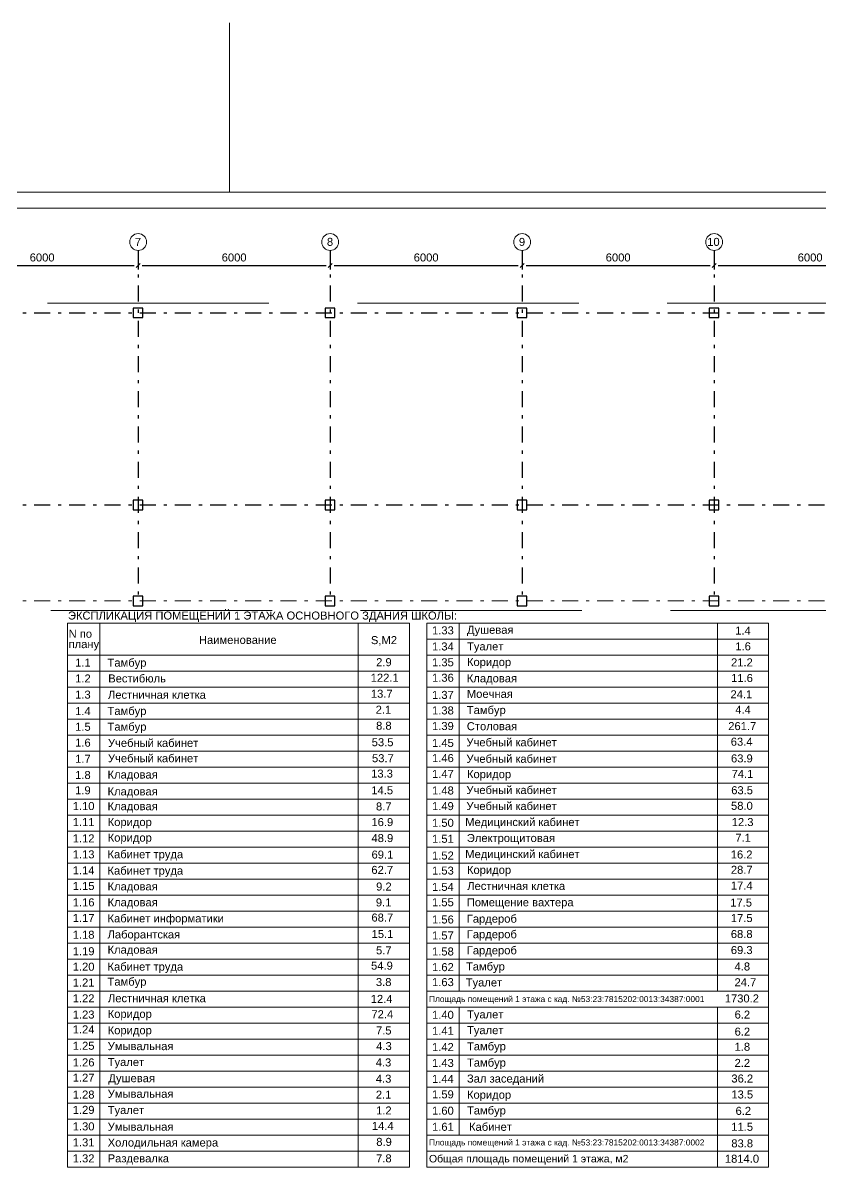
# Model space of a CAD drawing. Header units: metres. Extents: x -306 to 273, y -329 to 512.
# Drawn here: x 22.56 to 47.48, y 404.06 to 439.84 of the extents above; entities that cross this region are included whole.
import ezdxf
from ezdxf.enums import TextEntityAlignment as Align

# ---------------------------------------------------------------- set-up
doc = ezdxf.new("R2010")
doc.units = ezdxf.units.M
doc.header["$MEASUREMENT"] = 0
doc.linetypes.add('( Dashdot )', pattern=[1.001, 0.5, -0.25, 0.001, -0.25])
doc.linetypes.add('DGN Style 3', pattern=[9.681301, 6.915215, -2.766086])
doc.layers.get('DEFPOINTS').update_dxf_attribs({"lineweight": 0})
doc.layers.add('Level 50', color=7, linetype='Continuous', lineweight=0)
doc.styles.add('Standard_0', font='arial.ttf')
doc.styles.add('Style-Arial', font='arial.ttf')
doc.dimstyles.get("Standard").update_dxf_attribs({"dimtxt": 0.00018, "dimasz": 0.00018, "dimexe": 0.0002, "dimexo": 0.0625, "dimgap": 9e-05, "dimtad": 0, "dimtih": 1, "dimtoh": 1, "dimdec": 4, "dimlfac": 1000, "dimzin": 0, "dimdsep": 46, "dimtxsty": 'Standard_0', "dimcen": 9e-05, "dimadec": 0, "dimazin": 0, "dimtfac": 1, "dimtdec": 4, "dimtofl": 0, "dimtmove": 0, "dimatfit": 0, "dimfxl": 0.01, "dimfxlon": 1, "dimtolj": 1, "dimtzin": 0, "dimarcsym": 0})

# ---------------------------------------------------------------- blocks, each defined once
blk = doc.blocks.new('*U1662')
at = {"color": 7, "linetype": 'Continuous', "lineweight": 0}
blk.add_line((0, 29.7), (0, 34.987), dxfattribs=at)
at = {"color": 7, "linetype": 'Continuous', "lineweight": 0, "flags": 128}
blk.add_lwpolyline([(42.05, 29.7), (42.05, -29.7), (-42.05, -29.7), (-42.05, 29.7), (42.05, 29.7)], close=True, dxfattribs=at)
at = {"layer": 'Level 50', "color": 7, "linetype": 'Continuous', "lineweight": 13}
blk.add_line((41.55, 29.2), (-40.05, 29.2), dxfattribs=at)
blk = doc.blocks.new('_Oblique-1')
at = {"color": 0, "linetype": 'ByBlock', "lineweight": -2}
blk.add_line((0.5, 0.5), (-0.5, -0.5), dxfattribs=at)
blk = doc.blocks.new('*D2659')
at = {"color": 0, "linetype": 'Continuous', "lineweight": -2, "transparency": 16777216}
for p, q in [((20.166, 432.354), (20.166, 432.13)), ((20.291, 432.255), (26.041, 432.255)), ((26.166, 432.354), (26.166, 432.13))]:
    blk.add_line(p, q, dxfattribs=at)
at = {"layer": 'DEFPOINTS', "color": 0, "linetype": 'Continuous', "lineweight": 0, "transparency": 16777216}
for p in [(20.166, 432.479), (26.166, 432.479), (26.166, 432.255)]:
    blk.add_point(p, dxfattribs=at)
at = {"color": 0, "linetype": 'Continuous', "lineweight": -2, "transparency": 16777216, "xscale": 0.125, "yscale": 0.125, "zscale": 0.125, "rotation": 180}
blk.add_blockref('_Oblique-1', (20.166, 432.255), dxfattribs=at)
at = {"color": 0, "linetype": 'Continuous', "lineweight": -2, "transparency": 16777216, "xscale": 0.125, "yscale": 0.125, "zscale": 0.125}
blk.add_blockref('_Oblique-1', (26.166, 432.255), dxfattribs=at)
at = {"color": 0, "linetype": 'Continuous', "lineweight": 0, "transparency": 16777216, "insert": (23.166, 432.508), "char_height": 0.25, "attachment_point": 5, "style": 'Style-Arial'}
blk.add_mtext('\\A1;6000', dxfattribs=at)
blk = doc.blocks.new('*D2641')
at = {"color": 0, "linetype": 'Continuous', "lineweight": -2, "transparency": 16777216}
for p, q in [((32.166, 432.604), (32.166, 432.13)), ((26.166, 432.354), (26.166, 432.13)), ((26.291, 432.255), (32.041, 432.255))]:
    blk.add_line(p, q, dxfattribs=at)
at = {"layer": 'DEFPOINTS', "color": 0, "linetype": 'Continuous', "lineweight": 0, "transparency": 16777216}
for p in [(32.166, 432.729), (26.166, 432.479), (32.166, 432.255)]:
    blk.add_point(p, dxfattribs=at)
at = {"color": 0, "linetype": 'Continuous', "lineweight": -2, "transparency": 16777216, "xscale": 0.125, "yscale": 0.125, "zscale": 0.125, "rotation": 180}
blk.add_blockref('_Oblique-1', (26.166, 432.255), dxfattribs=at)
at = {"color": 0, "linetype": 'Continuous', "lineweight": -2, "transparency": 16777216, "xscale": 0.125, "yscale": 0.125, "zscale": 0.125}
blk.add_blockref('_Oblique-1', (32.166, 432.255), dxfattribs=at)
at = {"color": 0, "linetype": 'Continuous', "lineweight": 0, "transparency": 16777216, "insert": (29.166, 432.508), "char_height": 0.25, "attachment_point": 5, "style": 'Style-Arial'}
blk.add_mtext('\\A1;6000', dxfattribs=at)
blk = doc.blocks.new('*D2642')
at = {"color": 0, "linetype": 'Continuous', "lineweight": -2, "transparency": 16777216}
for p, q in [((32.166, 432.604), (32.166, 432.13)), ((38.166, 432.604), (38.166, 432.13)), ((32.291, 432.255), (38.041, 432.255))]:
    blk.add_line(p, q, dxfattribs=at)
at = {"layer": 'DEFPOINTS', "color": 0, "linetype": 'Continuous', "lineweight": 0, "transparency": 16777216}
for p in [(32.166, 432.729), (38.166, 432.729), (38.166, 432.255)]:
    blk.add_point(p, dxfattribs=at)
at = {"color": 0, "linetype": 'Continuous', "lineweight": -2, "transparency": 16777216, "xscale": 0.125, "yscale": 0.125, "zscale": 0.125, "rotation": 180}
blk.add_blockref('_Oblique-1', (32.166, 432.255), dxfattribs=at)
at = {"color": 0, "linetype": 'Continuous', "lineweight": -2, "transparency": 16777216, "xscale": 0.125, "yscale": 0.125, "zscale": 0.125}
blk.add_blockref('_Oblique-1', (38.166, 432.255), dxfattribs=at)
at = {"color": 0, "linetype": 'Continuous', "lineweight": 0, "transparency": 16777216, "insert": (35.166, 432.508), "char_height": 0.25, "attachment_point": 5, "style": 'Style-Arial'}
blk.add_mtext('\\A1;6000', dxfattribs=at)
blk = doc.blocks.new('*D2643')
at = {"color": 0, "linetype": 'Continuous', "lineweight": -2, "transparency": 16777216}
for p, q in [((38.166, 432.604), (38.166, 432.13)), ((44.166, 432.604), (44.166, 432.13)), ((38.291, 432.255), (44.041, 432.255))]:
    blk.add_line(p, q, dxfattribs=at)
at = {"layer": 'DEFPOINTS', "color": 0, "linetype": 'Continuous', "lineweight": 0, "transparency": 16777216}
for p in [(38.166, 432.729), (44.166, 432.729), (44.166, 432.255)]:
    blk.add_point(p, dxfattribs=at)
at = {"color": 0, "linetype": 'Continuous', "lineweight": -2, "transparency": 16777216, "xscale": 0.125, "yscale": 0.125, "zscale": 0.125, "rotation": 180}
blk.add_blockref('_Oblique-1', (38.166, 432.255), dxfattribs=at)
at = {"color": 0, "linetype": 'Continuous', "lineweight": -2, "transparency": 16777216, "xscale": 0.125, "yscale": 0.125, "zscale": 0.125}
blk.add_blockref('_Oblique-1', (44.166, 432.255), dxfattribs=at)
at = {"color": 0, "linetype": 'Continuous', "lineweight": 0, "transparency": 16777216, "insert": (41.166, 432.508), "char_height": 0.25, "attachment_point": 5, "style": 'Style-Arial'}
blk.add_mtext('\\A1;6000', dxfattribs=at)
blk = doc.blocks.new('*D2644')
at = {"color": 0, "linetype": 'Continuous', "lineweight": -2, "transparency": 16777216}
for p, q in [((44.166, 432.604), (44.166, 432.13)), ((50.166, 432.604), (50.166, 432.13)), ((44.291, 432.255), (50.041, 432.255))]:
    blk.add_line(p, q, dxfattribs=at)
at = {"layer": 'DEFPOINTS', "color": 0, "linetype": 'Continuous', "lineweight": 0, "transparency": 16777216}
for p in [(44.166, 432.729), (50.166, 432.729), (50.166, 432.255)]:
    blk.add_point(p, dxfattribs=at)
at = {"color": 0, "linetype": 'Continuous', "lineweight": -2, "transparency": 16777216, "xscale": 0.125, "yscale": 0.125, "zscale": 0.125, "rotation": 180}
blk.add_blockref('_Oblique-1', (44.166, 432.255), dxfattribs=at)
at = {"color": 0, "linetype": 'Continuous', "lineweight": -2, "transparency": 16777216, "xscale": 0.125, "yscale": 0.125, "zscale": 0.125}
blk.add_blockref('_Oblique-1', (50.166, 432.255), dxfattribs=at)
at = {"color": 0, "linetype": 'Continuous', "lineweight": 0, "transparency": 16777216, "insert": (47.166, 432.508), "char_height": 0.25, "attachment_point": 5, "style": 'Style-Arial'}
blk.add_mtext('\\A1;6000', dxfattribs=at)

msp = doc.modelspace()

# ---------------------------------------------------------------- linework, layer by layer
at = {"color": 1, "linetype": '( Dashdot )'}
for p, q in [((26.16618452, 432.72924535), (26.16618452, 421.77924535)), ((32.16618452, 432.72924535), (32.16618452, 421.77924535)), ((38.16618452, 432.72924535), (38.16618452, 421.77924535)), ((44.16618452, 432.72924535), (44.16618452, 421.77924535)), ((-6.78540339, 430.77924535), (65.11459661, 430.77924535)), ((-6.78540339, 424.77924535), (65.11459661, 424.77924535))]:
    msp.add_line(p, q, dxfattribs=at)
at = {"color": 7, "linetype": 'DGN Style 3', "lineweight": 13}
for p, q in [((49.61459661, 431.07924535), (20.65945957, 431.07924535)), ((49.71459661, 421.47924535), (20.61459661, 421.47924535))]:
    msp.add_line(p, q, dxfattribs=at)
at = {"color": 1, "linetype": '( Dashdot )', "lineweight": 0}
msp.add_line((-6.78540339, 421.77924535), (65.11459661, 421.77924535), dxfattribs=at)
at = {"color": 7, "linetype": 'Continuous', "lineweight": 13}
for p, q in [((23.95542366, 421.09012252), (34.6413289, 421.09012252)), ((23.95542366, 421.09012252), (23.95542366, 404.09012252)), ((24.96888868, 421.09012252), (24.96888868, 420.09012252)), ((33.04234525, 421.09012252), (33.04234525, 420.09012252)), ((34.6413289, 421.09012252), (34.6413289, 404.09012252)), ((35.18292257, 421.09012252), (35.18292257, 404.09012252)), ((35.18292257, 421.09012252), (45.86882781, 421.09012252)), ((36.19638759, 421.09012252), (36.19638759, 409.59012252)), ((44.26984416, 421.09012252), (44.26984416, 409.59012252)), ((45.86882781, 421.09012252), (45.86882781, 404.09012252)), ((23.95542366, 420.09012252), (34.6413289, 420.09012252)), ((24.96888868, 420.09012252), (24.96888868, 404.09012252)), ((33.04234525, 420.09012252), (33.04234525, 404.09012252)), ((36.19638759, 409.09012252), (36.19638759, 405.09012252)), ((44.26984416, 409.09012252), (44.26984416, 404.09012252)), ((35.18292257, 405.09012252), (45.86882781, 405.09012252)), ((35.18292257, 404.59012252), (45.86882781, 404.59012252)), ((23.95542366, 404.09012252), (34.6413289, 404.09012252)), ((35.18292257, 404.09012252), (45.86882781, 404.09012252))]:
    msp.add_line(p, q, dxfattribs=at)
at = {"color": 7, "linetype": 'Continuous', "lineweight": 0}
for p, q in [((35.18292257, 420.59012252), (45.86882781, 420.59012252)), ((35.18292257, 420.09012252), (45.86882781, 420.09012252)), ((23.95542366, 419.59012252), (34.6413289, 419.59012252)), ((35.18292257, 419.59012252), (45.86882781, 419.59012252)), ((23.95542366, 419.09012252), (34.6413289, 419.09012252)), ((35.18292257, 419.09012252), (45.86882781, 419.09012252)), ((23.95542366, 418.59012252), (34.6413289, 418.59012252)), ((35.18292257, 418.59012252), (45.86882781, 418.59012252)), ((23.95542366, 418.09012252), (34.6413289, 418.09012252)), ((35.18292257, 418.09012252), (45.86882781, 418.09012252)), ((23.95542366, 417.59012252), (34.6413289, 417.59012252)), ((35.18292257, 417.59012252), (45.86882781, 417.59012252)), ((23.95542366, 417.09012252), (34.6413289, 417.09012252)), ((35.18292257, 417.09012252), (45.86882781, 417.09012252)), ((23.95542366, 416.59012252), (34.6413289, 416.59012252)), ((35.18292257, 416.59012252), (45.86882781, 416.59012252)), ((23.95542366, 416.09012252), (34.6413289, 416.09012252)), ((35.18292257, 416.09012252), (45.86882781, 416.09012252)), ((23.95542366, 415.59012252), (34.6413289, 415.59012252)), ((35.18292257, 415.59012252), (45.86882781, 415.59012252)), ((23.95542366, 415.09012252), (34.6413289, 415.09012252)), ((35.18292257, 415.09012252), (45.86882781, 415.09012252)), ((23.95542366, 414.59012252), (34.6413289, 414.59012252)), ((35.18292257, 414.59012252), (45.86882781, 414.59012252)), ((23.95542366, 414.09012252), (34.6413289, 414.09012252)), ((35.18292257, 414.09012252), (45.86882781, 414.09012252)), ((23.95542366, 413.59012252), (34.6413289, 413.59012252)), ((35.18292257, 413.59012252), (45.86882781, 413.59012252)), ((23.95542366, 413.09012252), (34.6413289, 413.09012252)), ((35.18292257, 413.09012252), (45.86882781, 413.09012252)), ((23.95542366, 412.59012252), (34.6413289, 412.59012252)), ((35.18292257, 412.59012252), (45.86882781, 412.59012252)), ((23.95542366, 412.09012252), (34.6413289, 412.09012252)), ((35.18292257, 412.09012252), (45.86882781, 412.09012252)), ((23.95542366, 411.59012252), (34.6413289, 411.59012252)), ((35.18292257, 411.59012252), (45.86882781, 411.59012252)), ((23.95542366, 411.09012252), (34.6413289, 411.09012252)), ((35.18292257, 411.09012252), (45.86882781, 411.09012252)), ((23.95542366, 410.59012252), (34.6413289, 410.59012252)), ((35.18292257, 410.59012252), (45.86882781, 410.59012252)), ((23.95542366, 410.09012252), (34.6413289, 410.09012252)), ((35.18292257, 410.09012252), (45.86882781, 410.09012252)), ((23.95542366, 409.59012252), (34.6413289, 409.59012252)), ((35.18292257, 409.59012252), (45.86882781, 409.59012252)), ((23.95542366, 409.09012252), (34.6413289, 409.09012252)), ((35.18292257, 409.09012252), (45.86882781, 409.09012252)), ((23.95542366, 408.59012252), (34.6413289, 408.59012252)), ((35.18292257, 408.59012252), (45.86882781, 408.59012252)), ((23.95542366, 408.09012252), (34.6413289, 408.09012252)), ((35.18292257, 408.09012252), (45.86882781, 408.09012252)), ((23.95542366, 407.59012252), (34.6413289, 407.59012252)), ((35.18292257, 407.59012252), (45.86882781, 407.59012252)), ((23.95542366, 407.09012252), (34.6413289, 407.09012252)), ((35.18292257, 407.09012252), (45.86882781, 407.09012252)), ((23.95542366, 406.59012252), (34.6413289, 406.59012252)), ((35.18292257, 406.59012252), (45.86882781, 406.59012252)), ((23.95542366, 406.09012252), (34.6413289, 406.09012252)), ((35.18292257, 406.09012252), (45.86882781, 406.09012252)), ((23.95542366, 405.59012252), (34.6413289, 405.59012252)), ((35.18292257, 405.59012252), (45.86882781, 405.59012252)), ((23.95542366, 405.09012252), (34.6413289, 405.09012252)), ((23.95542366, 405.09012252), (34.6413289, 405.09012252)), ((23.95542366, 404.59012252), (34.6413289, 404.59012252))]:
    msp.add_line(p, q, dxfattribs=at)
at = {"color": 7, "lineweight": 13}
for p, q in [((35.18292257, 409.59012252), (45.86882781, 409.59012252)), ((35.18292257, 409.09012252), (45.86882781, 409.09012252))]:
    msp.add_line(p, q, dxfattribs=at)
at = {"color": 7, "linetype": 'Continuous', "lineweight": 30, "flags": 128}
for points in [[(26.01459661, 430.92924535), (26.01459661, 430.62924535), (26.31459661, 430.62924535), (26.31459661, 430.92924535), (26.01459661, 430.92924535)], [(32.01459661, 430.92924535), (32.01459661, 430.62924535), (32.31459661, 430.62924535), (32.31459661, 430.92924535), (32.01459661, 430.92924535)], [(38.01459661, 430.92924535), (38.01459661, 430.62924535), (38.31459661, 430.62924535), (38.31459661, 430.92924535), (38.01459661, 430.92924535)], [(44.01459661, 430.92924535), (44.01459661, 430.62924535), (44.31459661, 430.62924535), (44.31459661, 430.92924535), (44.01459661, 430.92924535)], [(26.01459661, 424.92924535), (26.01459661, 424.62924535), (26.31459661, 424.62924535), (26.31459661, 424.92924535), (26.01459661, 424.92924535)], [(32.01459661, 424.92924535), (32.01459661, 424.62924535), (32.31459661, 424.62924535), (32.31459661, 424.92924535), (32.01459661, 424.92924535)], [(38.01459661, 424.92924535), (38.01459661, 424.62924535), (38.31459661, 424.62924535), (38.31459661, 424.92924535), (38.01459661, 424.92924535)], [(44.01459661, 424.92924535), (44.01459661, 424.62924535), (44.31459661, 424.62924535), (44.31459661, 424.92924535), (44.01459661, 424.92924535)], [(26.01459661, 421.92924535), (26.01459661, 421.62924535), (26.31459661, 421.62924535), (26.31459661, 421.92924535), (26.01459661, 421.92924535)], [(32.01459661, 421.92924535), (32.01459661, 421.62924535), (32.31459661, 421.62924535), (32.31459661, 421.92924535), (32.01459661, 421.92924535)], [(38.01459661, 421.92924535), (38.01459661, 421.62924535), (38.31459661, 421.62924535), (38.31459661, 421.92924535), (38.01459661, 421.92924535)], [(44.01459661, 421.92924535), (44.01459661, 421.62924535), (44.31459661, 421.62924535), (44.31459661, 421.92924535), (44.01459661, 421.92924535)]]:
    msp.add_lwpolyline(points, close=True, dxfattribs=at)
at = {"color": 7, "linetype": 'Continuous', "lineweight": 13}
for centre in [(26.16459661, 432.9926008), (32.16459661, 432.9926008), (38.16459661, 432.9926008), (44.16459661, 432.9926008)]:
    msp.add_circle(centre, 0.26335544, dxfattribs=at)

# ---------------------------------------------------------------- block references
at = {"layer": 'Level 50', "color": 7, "linetype": 'Continuous', "lineweight": 13}
msp.add_blockref('*U1662', (29.01617257, 404.85030608), dxfattribs=at)

# ---------------------------------------------------------------- texts
at = {"color": 7, "linetype": 'Continuous', "lineweight": 30, "style": 'Style-Arial'}
for s, p in [('7', (26.06490379, 433.12186343)), ('8', (32.06490379, 433.12186343)), ('9', (38.06490379, 433.12186343)), ('10', (43.94852156, 433.12186343))]:
    msp.add_text(s, height=0.25, dxfattribs=at).set_placement(p, align=Align.TOP_LEFT)
at = {"color": 7, "linetype": 'Continuous', "lineweight": 0, "style": 'Style-Arial'}
for s, p in [('1.33', (35.34974366, 420.98463652)), ('1.34', (35.34974366, 420.48171147)), ('1.1', (24.19745029, 419.97561407)), ('1.35', (35.34974366, 419.98770598)), ('1.2', (24.19745029, 419.48317685)), ('1.36', (35.34974366, 419.50467838)), ('Кладовая', (36.43817941, 419.48841567)), ('1.3', (24.19745029, 418.97799742)), ('Лестничная клетка', (25.22280738, 418.97369878)), ('1.37', (35.34974366, 418.96994683)), ('Моечная', (36.43817941, 419.00165731)), ('1.4', (24.19745029, 418.46203612)), ('1.38', (35.34974366, 418.48378269)), ('1.5', (24.19745029, 417.97351957)), ('1.39', (35.34974366, 417.99607479)), ('1.6', (24.19745029, 417.4767696)), ('1.45', (35.34974366, 417.4678897)), ('1.7', (24.19745029, 416.9717862)), ('1.46', (35.34974366, 416.99584)), ('1.8', (24.19745029, 416.4668028)), ('Кладовая', (25.2106805, 416.4812221)), ('1.47', (35.34974366, 416.5018345)), ('1.9', (24.19745029, 415.98926416)), ('Кладовая', (25.2106805, 415.95410165)), ('1.48', (35.34974366, 415.98347179)), ('1.10', (24.12224475, 415.49628784)), ('Кладовая', (25.2106805, 415.49205779)), ('1.49', (35.34974366, 415.49495524)), ('1.11', (24.12224475, 414.99679339)), ('1.50', (35.34974366, 414.97350499)), ('1.12', (24.12224475, 414.48632104)), ('1.51', (35.34974366, 414.47401055)), ('1.13', (24.12224475, 413.9868266)), ('1.52', (35.34974366, 413.95118806)), ('1.14', (24.12224475, 413.48733215)), ('1.53', (35.34974366, 413.4805106)), ('1.15', (24.12224475, 412.9988156)), ('Кладовая', (25.2106805, 412.98661418)), ('1.54', (35.34974366, 412.97141049)), ('Лестничная клетка', (36.45030629, 412.99938999)), ('1.16', (24.12224475, 412.48731407)), ('Кладовая', (25.2106805, 412.49012066)), ('1.55', (35.34974366, 412.49112737)), ('1.17', (24.12224475, 411.99879753)), ('1.56', (35.34974366, 411.95321027)), ('1.18', (24.12224475, 411.4769062)), ('1.57', (35.34974366, 411.45321027)), ('1.19', (24.12224475, 410.96094491)), ('Кладовая', (25.2106805, 411.01007105)), ('1.58', (35.34974366, 410.95321027)), ('1.20', (24.12224475, 410.47791731)), ('1.62', (35.34974366, 410.46350886)), ('4.8', (44.80320516, 410.48403463)), ('1.21', (24.12224475, 409.98391181)), ('1.63', (35.34974366, 409.99658426)), ('24.7', (44.80320516, 409.9927063)), ('1.22', (24.12224475, 409.48990631)), ('Лестничная клетка', (25.22280738, 409.49286297)), ('1730.2', (44.49749285, 409.48604593)), ('1.23', (24.12224475, 408.98286456)), ('1.40', (35.34974366, 408.97416539)), ('1.24', (24.12224475, 408.51865622)), ('1.41', (35.34974366, 408.47453314)), ('1.25', (24.12224475, 408.00739974)), ('1.42', (35.34974366, 407.96756803)), ('1.26', (24.12224475, 407.48761578)), ('1.43', (35.34974366, 407.47074221)), ('1.27', (24.12224475, 407.01007713)), ('1.44', (35.34974366, 406.9739164)), ('1.28', (24.12224475, 406.48313793)), ('1.59', (35.34974366, 406.4894026)), ('1.29', (24.12224475, 406.00559928)), ('1.60', (35.34974366, 405.97954054)), ('1.30', (24.12224475, 405.48860881)), ('1.61', (35.34974366, 405.47547236)), ('1.31', (24.12224475, 404.98911436)), ('1.32', (24.12224475, 404.48961991))]:
    msp.add_text(s, height=0.25, dxfattribs=at).set_placement(p, align=Align.TOP_LEFT)
at = {"color": 7, "lineweight": 13, "style": 'Style-Arial'}
for s, p in [('Душевая', (36.44213667, 421.00356512)), ('Туалет', (36.44213667, 420.48523322)), ('Тамбур', (25.20919113, 419.9768696)), ('Коридор', (36.44213667, 419.99615041)), ('Тамбур', (25.20919113, 418.46791871)), ('Тамбур', (36.43669004, 418.49662651)), ('Тамбур', (25.20919113, 417.97629278)), ('Столовая', (36.43669004, 417.99039782)), ('Учебный кабинет', (25.22266072, 417.46916622)), ('Учебный кабинет', (36.42444652, 417.48796072)), ('Учебный кабинет', (25.22266072, 416.99085322)), ('Учебный кабинет', (36.42444652, 416.97385559)), ('Коридор', (36.44213667, 416.49291662)), ('Учебный кабинет', (36.42444652, 415.9977066)), ('Учебный кабинет', (36.42444652, 415.49661679)), ('Медицинский кабинет', (36.38761193, 414.99662232)), ('Коридор', (25.21463776, 414.99724957)), ('Коридор', (25.21463776, 414.51049121)), ('Электрощитовая', (36.43669004, 414.49764862)), ('Кабинет труда', (25.20919113, 413.99095877)), ('Медицинский кабинет', (36.38761193, 413.99630203)), ('Кабинет труда', (25.20919113, 413.4798625)), ('Коридор', (36.44213667, 413.50185785)), ('Кабинет информатики', (25.20919113, 411.98802496)), ('Лаборантская', (25.20919113, 411.48544696)), ('Кабинет труда', (25.20919113, 410.48029096)), ('Тамбур', (36.40999917, 410.4842334)), ('Тамбур', (25.20919113, 410.01130526)), ('Туалет', (36.40280565, 409.98579139)), ('Коридор', (25.21463776, 409.00355182)), ('Туалет', (36.44213667, 408.98777364)), ('Коридор', (25.21463776, 408.49245555)), ('Туалет', (36.44213667, 408.49529324)), ('Умывальная', (25.21463776, 407.99596203)), ('Тамбур', (36.44213667, 407.99122506)), ('Туалет', (25.21463776, 407.49946851)), ('Тамбур', (36.44213667, 407.48136301)), ('Душевая', (25.23697545, 406.99485567)), ('Зал заседаний', (36.44213667, 406.98308872)), ('Умывальная', (25.21463776, 406.50769837)), ('Коридор', (36.44213667, 406.47902055)), ('Туалет', (25.21463776, 406.00025278)), ('Тамбур', (36.44213667, 405.98654015)), ('Умывальная', (25.21463776, 405.47844293)), ('Кабинет', (36.50594668, 405.47516916)), ('Холодильная камера', (25.21463776, 404.9843832)), ('Раздевалка', (25.21463776, 404.49032347))]:
    msp.add_text(s, height=0.25, dxfattribs=at).set_placement(p, align=Align.TOP_LEFT)
at = {"color": 7, "linetype": 'Continuous', "lineweight": 13, "style": 'Style-Arial'}
for s, p in [('1.4', (44.82374017, 420.97660966)), ('1.6', (44.82810818, 420.48643803)), ('2.9', (33.60385417, 419.99115623)), ('21.2', (44.69318698, 419.98533396)), ('Вестибюль', (25.2308223, 419.48371872)), ('122.1', (33.43324838, 419.50629809)), ('11.6', (44.69561803, 419.49629621)), ('13.7', (33.43976433, 419.00585831)), ('24.1', (44.67615962, 418.98778046)), ('2.1', (33.58870999, 418.50606793)), ('4.4', (44.82601859, 418.50858996)), ('8.8', (33.60170313, 418.00657348)), ('261.7', (44.60685304, 417.99443311)), ('53.5', (33.46527513, 417.49061218)), ('63.4', (44.68521284, 417.50654068)), ('53.7', (33.47437033, 416.99111774)), ('63.9', (44.69212187, 416.98517712)), ('13.3', (33.44800216, 416.51081468)), ('74.1', (44.71184792, 416.5015219)), ('14.5', (33.45330734, 415.98887189)), ('63.5', (44.6994932, 415.99077665)), ('8.7', (33.59801848, 415.4836098)), ('58.0', (44.69310486, 415.50415458)), ('16.9', (33.45584528, 414.99588727)), ('12.3', (44.71560477, 414.99624449)), ('48.9', (33.45760721, 414.49639072)), ('7.1', (44.82760816, 414.50674919)), ('69.1', (33.45882336, 413.98047283)), ('16.2', (44.68466235, 413.98337947)), ('62.7', (33.45472666, 413.50178004)), ('28.7', (44.68816317, 413.50479149)), ('9.2', (33.6030906, 412.9815228)), ('17.4', (44.6898113, 413.01434988)), ('9.1', (33.59456481, 412.48626146)), ('Помещение вахтера', (36.43624839, 412.48979977)), ('17.5', (44.66971106, 412.48183457)), ('68.7', (33.45636386, 412.01307537)), ('Гардероб', (36.43624839, 411.9787035)), ('17.5', (44.68693954, 411.99766101)), ('15.1', (33.46187592, 411.4989988)), ('Гардероб', (36.43624839, 411.49194515)), ('68.8', (44.68693954, 411.49766101)), ('5.7', (33.59994233, 410.9899616)), ('Гардероб', (36.43624839, 410.99058405)), ('69.3', (44.68693954, 410.99766101)), ('54.9', (33.4446376, 410.5103214)), ('3.8', (33.59617217, 409.99845197)), ('12.4', (33.43434795, 409.47120825)), ('72.4', (33.45607556, 408.99377767)), ('6.2', (44.80426033, 408.98214279)), ('7.5', (33.59847052, 408.48545174)), ('6.2', (44.80426033, 408.44910518)), ('4.3', (33.60483236, 407.99684866)), ('1.8', (44.80426033, 407.97690339)), ('4.3', (33.59070107, 407.48671995)), ('2.2', (44.80426033, 407.4724731)), ('4.3', (33.59399196, 406.979048)), ('36.2', (44.70404893, 406.98433811)), ('2.1', (33.59339467, 406.47926425)), ('13.5', (44.70404893, 406.48647768)), ('1.2', (33.60088535, 405.98654955)), ('6.2', (44.83428758, 405.97413252)), ('14.4', (33.47097346, 405.50514717)), ('11.5', (44.70198165, 405.47668594)), ('8.9', (33.60733301, 405.00546808)), ('83.8', (44.70198165, 404.95813305)), ('7.8', (33.60245111, 404.49080239)), ('1814.0', (44.50142964, 404.47846257))]:
    msp.add_text(s, height=0.25, dxfattribs=at).set_placement(p, align=Align.TOP_LEFT)
at = {"color": 7, "linetype": 'Continuous', "lineweight": 13, "char_height": 0.25, "style": 'Style-Arial'}
for s, insert, attachment_point, line_spacing_factor in [('ЭКСПЛИКАЦИЯ ПОМЕЩЕНИЙ 1 ЭТАЖА ОСНОВНОГО ЗДАНИЯ ШКОЛЫ:', (23.97197742, 421.44812835), 1, 0.6), ('N по \\Pплану', (23.99335764, 420.55521121), 4, 0.776524), ('Наименование', (28.06723296, 420.56104763), 4, 0.6)]:
    msp.add_mtext(s, dxfattribs=dict(at, insert=insert, attachment_point=attachment_point, line_spacing_factor=line_spacing_factor))
at = {"color": 7, "linetype": 'Continuous', "lineweight": 0, "line_spacing_factor": 0.6, "style": 'Style-Arial'}
for s, insert, char_height, attachment_point in [('S,М2', (33.84722245, 420.68004609), 0.25, 2), ('Площадь помещений 1 этажа с кад. №53:23:7815202:0013:34387:0001', (35.25298831, 409.43572638), 0.1875, 1), ('Площадь помещений 1 этажа с кад. №53:23:7815202:0013:34387:0002', (35.25298831, 404.95536027), 0.1875, 1), ('Общая площадь помещений 1 этажа, м2', (35.25368689, 404.47274758), 0.234375, 1)]:
    msp.add_mtext(s, dxfattribs=dict(at, insert=insert, char_height=char_height, attachment_point=attachment_point))

# ---------------------------------------------------------------- dimensions: what is measured, and where the dimension line sits
at = {"color": 5, "linetype": 'Continuous', "lineweight": 0}
for base, p1, p2, picture, middle in [((26.16618452, 432.25527161), (20.16618452, 432.47924535), (26.16618452, 432.47924535), '*D2659', (23.16618452, 432.50791486)), ((32.16618452, 432.25527161), (26.16618452, 432.47924535), (32.16618452, 432.72924535), '*D2641', (29.16618452, 432.50791486)), ((38.16618452, 432.25527161), (32.16618452, 432.72924535), (38.16618452, 432.72924535), '*D2642', (35.16618452, 432.50791486)), ((44.16618452, 432.25527161), (38.16618452, 432.72924535), (44.16618452, 432.72924535), '*D2643', (41.16618452, 432.50791486)), ((50.16618452, 432.25527161), (44.16618452, 432.72924535), (50.16618452, 432.72924535), '*D2644', (47.16618452, 432.50791486))]:
    dim = msp.add_linear_dim(base=base, p1=p1, p2=p2, dimstyle='Standard', override={"dimtxt": 0.25, "dimasz": 0.125, "dimexe": 0.125, "dimexo": 0.125, "dimgap": 0.125, "dimtad": 1, "dimtih": 0, "dimtoh": 0, "dimzin": 11, "dimtxsty": 'Style-Arial', "dimblk": '_Oblique-1', "dimfxlon": 0, "dimfrac": 2, "dimtzin": 11}, dxfattribs=at)
    dim.commit()
    dim.dimension.update_dxf_attribs({"geometry": picture, "text_midpoint": middle})

doc.saveas('drawing.dxf')
